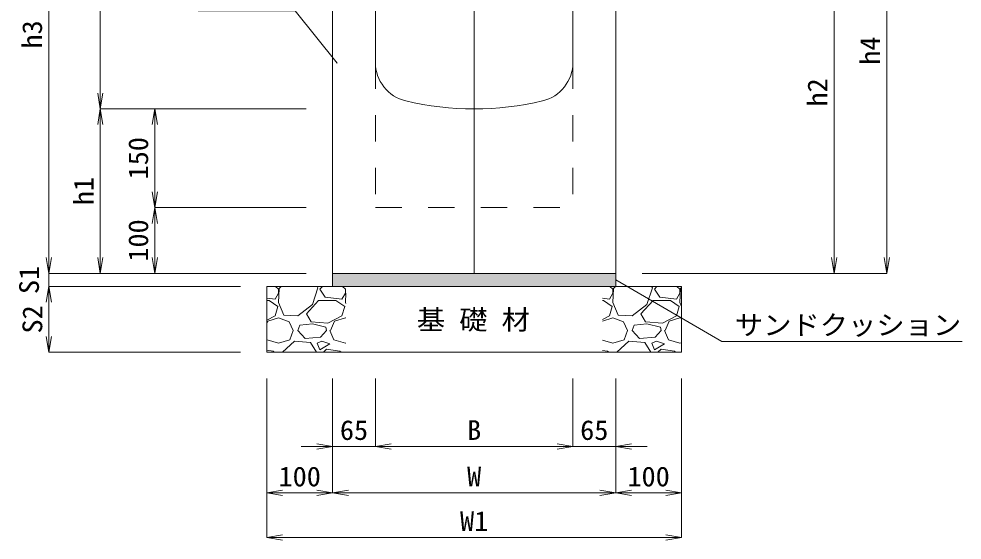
# Model space of a CAD drawing. Units: millimetres at full size. Extents: x 171976 to 209231, y 872007 to 885239.
# Drawn here: x 173635 to 175068, y 881857 to 882649 of the extents above; entities that cross this region are included whole.
import ezdxf
from ezdxf.enums import TextEntityAlignment as Align

# ---------------------------------------------------------------- set-up
doc = ezdxf.new("R2010")
doc.units = ezdxf.units.MM
doc.header["$LTSCALE"] = 40
doc.linetypes.add('USER1', pattern=[2, 1, -1])
for name, color, linetype, lineweight in [('ハッチング', 7, 'Continuous', 5), ('基礎', 7, 'Continuous', 13), ('寸法線', 7, 'Continuous', 13), ('本体', 2, 'Continuous', 13), ('補助線', 8, 'Continuous', 5)]:
    doc.layers.add(name, color=color, linetype=linetype, lineweight=lineweight)
doc.layers.add('文字', color=7, linetype='Continuous')
doc.styles.add('ＭＳ 明朝', font='')
doc.styles.get('ＭＳ 明朝').set_extended_font_data('MS Mincho')

# ---------------------------------------------------------------- blocks, each defined once
blk = doc.blocks.new('open_arrow')
at = {"color": 0, "linetype": 'Continuous', "lineweight": -2}
blk.add_lwpolyline([(7.5, 1.25), (0, 0), (7.5, -1.25)], dxfattribs=at)

msp = doc.modelspace()

# ---------------------------------------------------------------- hatches: boundary and pattern name
at = {"layer": 'ハッチング'}
msp.add_hatch(color=256, dxfattribs=at).paths.add_polyline_path([(174541.32, 882242.29), (174541.32, 882262.29), (174111.32, 882262.29), (174111.32, 882242.29)])

# ---------------------------------------------------------------- linework, layer by layer
for p, q in [((174023.96, 882223.15), (174029.04, 882232.29)), ((174029.04, 882238.39), (174024.59, 882242.29)), ((174030.06, 882239.4), (174029.04, 882218.07)), ((174029.04, 882232.29), (174029.04, 882238.39)), ((174033.21, 882242.29), (174030.06, 882239.41)), ((174080.86, 882215.02), (174088.99, 882240.42)), ((174088.99, 882240.42), (174087.85, 882242.29)), ((174095.93, 882242.29), (174092.03, 882238.39)), ((174092.03, 882238.39), (174100.16, 882226.2)), ((174125.56, 882223.15), (174130.64, 882232.29)), ((174130.64, 882238.39), (174126.19, 882242.29)), ((174130.64, 882232.29), (174130.64, 882238.39)), ((174131.32, 882232.26), (174130.64, 882218.07)), ((174531.96, 882223.15), (174537.04, 882232.29)), ((174537.04, 882238.39), (174532.59, 882242.29)), ((174538.06, 882239.4), (174537.04, 882218.07)), ((174537.04, 882232.29), (174537.04, 882238.39)), ((174541.21, 882242.29), (174538.06, 882239.41)), ((174588.86, 882215.02), (174596.99, 882240.42)), ((174596.99, 882240.42), (174595.85, 882242.29)), ((174603.93, 882242.29), (174600.03, 882238.39)), ((174600.03, 882238.39), (174608.16, 882226.2)), ((174633.56, 882223.15), (174638.64, 882232.29)), ((174638.64, 882238.39), (174634.19, 882242.29)), ((174639.66, 882239.4), (174638.64, 882218.07)), ((174638.64, 882232.29), (174638.64, 882238.39)), ((174641.32, 882240.92), (174639.66, 882239.41)), ((174011.32, 882224.67), (174023.96, 882223.15)), ((174011.32, 882221.12), (174014.82, 882221.12)), ((174014.82, 882221.12), (174028.03, 882211.97)), ((174029.04, 882218.07), (174037.17, 882198.76)), ((174071.71, 882200.8), (174090, 882221.12)), ((174090, 882221.12), (174116.42, 882221.12)), ((174100.16, 882226.2), (174125.56, 882223.15)), ((174116.42, 882221.12), (174129.63, 882211.97)), ((174130.64, 882218.07), (174131.32, 882216.46)), ((174521.32, 882224.43), (174531.96, 882223.15)), ((174521.32, 882221.12), (174522.82, 882221.12)), ((174522.82, 882221.12), (174536.03, 882211.97)), ((174537.04, 882218.07), (174545.17, 882198.76)), ((174579.71, 882200.8), (174598, 882221.12)), ((174598, 882221.12), (174624.42, 882221.12)), ((174608.16, 882226.2), (174633.56, 882223.15)), ((174624.42, 882221.12), (174637.63, 882211.97)), ((174638.64, 882218.07), (174641.32, 882211.71)), ((174028.03, 882211.97), (174023.96, 882197.75)), ((174058.51, 882197.75), (174080.86, 882215.02)), ((174129.63, 882211.97), (174125.56, 882197.75)), ((174536.03, 882211.97), (174531.96, 882197.75)), ((174566.51, 882197.75), (174588.86, 882215.02)), ((174637.63, 882211.97), (174633.56, 882197.75)), ((174023.96, 882197.75), (174011.32, 882191.13)), ((174011.32, 882186.19), (174012.79, 882189.62)), ((174012.79, 882189.62), (174029.04, 882194.7)), ((174029.04, 882194.7), (174045.3, 882188.6)), ((174037.17, 882198.76), (174058.51, 882197.75)), ((174045.3, 882188.6), (174051.39, 882175.4)), ((174078.83, 882188.6), (174071.71, 882200.8)), ((174104.23, 882186.57), (174078.83, 882188.6)), ((174125.56, 882197.75), (174104.23, 882186.57)), ((174108.29, 882175.4), (174114.39, 882189.62)), ((174114.39, 882189.62), (174130.64, 882194.7)), ((174130.64, 882194.7), (174131.32, 882194.45)), ((174531.96, 882197.75), (174521.32, 882192.17)), ((174521.32, 882189.79), (174537.04, 882194.7)), ((174537.04, 882194.7), (174553.3, 882188.6)), ((174545.17, 882198.76), (174566.51, 882197.75)), ((174553.3, 882188.6), (174559.39, 882175.4)), ((174586.83, 882188.6), (174579.71, 882200.8)), ((174612.23, 882186.57), (174586.83, 882188.6)), ((174633.56, 882197.75), (174612.23, 882186.57)), ((174616.29, 882175.4), (174622.39, 882189.62)), ((174622.39, 882189.62), (174638.64, 882194.7)), ((174638.64, 882194.7), (174641.32, 882193.7)), ((174046.31, 882161.17), (174051.39, 882175.4)), ((174058.51, 882175.4), (174061.55, 882183.52)), ((174069.68, 882163.2), (174058.51, 882175.4)), ((174080.86, 882185.56), (174061.55, 882183.52)), ((174101.18, 882180.48), (174080.86, 882185.56)), ((174102.19, 882175.4), (174093.05, 882165.24)), ((174102.19, 882175.4), (174101.18, 882180.48)), ((174107.27, 882175.4), (174113.37, 882161.17)), ((174554.31, 882161.17), (174559.39, 882175.4)), ((174566.51, 882175.4), (174569.55, 882183.52)), ((174577.68, 882163.2), (174566.51, 882175.4)), ((174588.86, 882185.56), (174569.55, 882183.52)), ((174609.18, 882180.48), (174588.86, 882185.56)), ((174610.19, 882175.4), (174601.05, 882165.24)), ((174610.19, 882175.4), (174609.18, 882180.48)), ((174615.27, 882175.4), (174621.37, 882161.17)), ((174011.32, 882162.23), (174011.77, 882161.17)), ((174011.77, 882161.17), (174029.04, 882156.09)), ((174029.04, 882156.09), (174046.31, 882161.17)), ((174053.42, 882159.14), (174034.96, 882142.29)), ((174077.81, 882157.11), (174053.43, 882159.14)), ((174093.05, 882165.24), (174069.68, 882163.21)), ((174095.08, 882159.14), (174087.97, 882156.09)), ((174107.27, 882155.08), (174095.08, 882159.14)), ((174113.37, 882161.17), (174130.64, 882156.09)), ((174521.32, 882160.72), (174537.04, 882156.09)), ((174537.04, 882156.09), (174554.31, 882161.17)), ((174561.42, 882159.14), (174542.96, 882142.29)), ((174585.81, 882157.11), (174561.43, 882159.14)), ((174601.05, 882165.24), (174577.68, 882163.21)), ((174603.08, 882159.14), (174595.97, 882156.09)), ((174615.27, 882155.08), (174603.08, 882159.14)), ((174621.37, 882161.17), (174638.64, 882156.09)), ((174020.91, 882143.9), (174011.32, 882145.34)), ((174086.87, 882142.29), (174077.81, 882157.11)), ((174087.97, 882156.09), (174092.03, 882145.93)), ((174092.03, 882145.93), (174107.27, 882155.08)), ((174102.19, 882146.95), (174097.53, 882142.29)), ((174122.51, 882143.9), (174102.19, 882146.95)), ((174130.64, 882156.09), (174131.32, 882156.29)), ((174528.91, 882143.9), (174521.32, 882145.04)), ((174594.87, 882142.29), (174585.81, 882157.11)), ((174595.97, 882156.09), (174600.03, 882145.93)), ((174600.03, 882145.93), (174615.27, 882155.08)), ((174610.19, 882146.95), (174605.53, 882142.29)), ((174630.51, 882143.9), (174610.19, 882146.95)), ((174638.64, 882156.09), (174641.32, 882156.88)), ((174022.76, 882142.29), (174020.91, 882143.9)), ((174124.36, 882142.29), (174122.51, 882143.9)), ((174530.76, 882142.29), (174528.91, 882143.9)), ((174632.36, 882142.29), (174630.51, 882143.9))]:
    msp.add_line(p, q, dxfattribs=at)
at = {"layer": '基礎'}
for p, q in [((174111.32, 882262.29), (174111.32, 882242.29)), ((174111.32, 882262.29), (174541.32, 882262.29)), ((174541.32, 882262.29), (174541.32, 882242.29)), ((174011.32, 882242.29), (174641.32, 882242.29)), ((174011.32, 882242.29), (174011.32, 882142.29)), ((174641.32, 882242.29), (174641.32, 882142.29)), ((174011.32, 882142.29), (174641.32, 882142.29))]:
    msp.add_line(p, q, dxfattribs=at)
at = {"layer": '寸法線'}
for p, q in [((173680.23, 882988.48), (173680.23, 882262.29)), ((174953.04, 882262.29), (174953.04, 882939.29)), ((173758.45, 882812.29), (173758.45, 882512.29)), ((174873.04, 882262.29), (174873.04, 882812.29)), ((174071.32, 882512.29), (173758.45, 882512.29)), ((173758.45, 882512.29), (173758.45, 882262.29)), ((174071.32, 882512.29), (173758.45, 882512.29)), ((173841.08, 882512.29), (173841.08, 882362.29)), ((174071.32, 882512.29), (173841.08, 882512.29)), ((174071.32, 882362.29), (173841.08, 882362.29)), ((173841.08, 882362.29), (173841.08, 882262.29)), ((174071.32, 882362.29), (173841.08, 882362.29)), ((173680.23, 882310.29), (173680.23, 882194.29)), ((174071.32, 882262.29), (173680.23, 882262.29)), ((174071.32, 882262.29), (173680.23, 882262.29)), ((174071.32, 882262.29), (173758.45, 882262.29)), ((174071.32, 882262.29), (173841.08, 882262.29)), ((174581.32, 882262.29), (174873.04, 882262.29)), ((174581.32, 882262.29), (174953.04, 882262.29)), ((173971.32, 882242.29), (173680.23, 882242.29)), ((173680.23, 882242.29), (173680.23, 882142.29)), ((173971.32, 882242.29), (173680.23, 882242.29)), ((173971.32, 882142.29), (173680.23, 882142.29)), ((174011.32, 882102.29), (174011.32, 881928.57)), ((174011.32, 882102.29), (174011.32, 881860.79)), ((174111.32, 882102.29), (174111.32, 881999.1)), ((174111.32, 882102.29), (174111.32, 881928.57)), ((174111.32, 882102.29), (174111.32, 881928.57)), ((174176.32, 882102.29), (174176.32, 881999.1)), ((174176.32, 882102.29), (174176.32, 881999.1)), ((174476.32, 882102.29), (174476.32, 881999.1)), ((174476.32, 882102.29), (174476.32, 881999.1)), ((174541.32, 882102.29), (174541.32, 881999.1)), ((174541.32, 882102.29), (174541.32, 881928.57)), ((174541.32, 882102.29), (174541.32, 881928.57)), ((174641.32, 882102.29), (174641.32, 881928.57)), ((174641.32, 882102.29), (174641.32, 881860.79)), ((174063.32, 881999.1), (174224.32, 881999.1)), ((174176.32, 881999.1), (174476.32, 881999.1)), ((174428.32, 881999.1), (174589.32, 881999.1)), ((174011.32, 881928.57), (174111.32, 881928.57)), ((174111.32, 881928.57), (174541.32, 881928.57)), ((174541.32, 881928.57), (174641.32, 881928.57)), ((174011.32, 881860.79), (174641.32, 881860.79))]:
    msp.add_line(p, q, dxfattribs=at)
for points in [[(174118.41, 882581.83), (174054.4, 882661.27), (173907.2, 882661.27)], [(174541.32, 882252.29), (174702.3, 882158.6), (175067.55, 882158.6)]]:
    msp.add_lwpolyline(points, dxfattribs=at)
at = {"layer": '本体'}
for p, q in [((174111.32, 882812.29), (174111.32, 882262.29)), ((174176.32, 882812.29), (174176.32, 882582.81)), ((174476.32, 882812.29), (174476.32, 882582.81)), ((174541.32, 882812.29), (174541.32, 882262.29)), ((174111.32, 882262.29), (174541.32, 882262.29))]:
    msp.add_line(p, q, dxfattribs=at)
at = {"layer": '本体', "linetype": 'USER1', "lineweight": 15}
for p, q in [((174176.32, 882582.81), (174176.32, 882362.29)), ((174476.32, 882582.81), (174476.32, 882362.29)), ((174176.32, 882362.29), (174476.32, 882362.29))]:
    msp.add_line(p, q, dxfattribs=at)
at = {"layer": '本体'}
for centre, radius, start, end in [((174236.32, 882582.81), 60, 180, 256.65764), ((174416.32, 882582.81), 60, 283.34236, 0), ((174326.32, 882962.29), 450, 256.65764, 283.34236)]:
    msp.add_arc(centre, radius, start, end, dxfattribs=at)
at = {"layer": '補助線', "lineweight": 13}
msp.add_line((174326.32, 883137.29), (174326.32, 882262.29), dxfattribs=at)

# ---------------------------------------------------------------- block references
at = {"layer": '寸法線'}
for p, xscale, yscale, rotation in [((174118.41, 882581.83), 0.133, 0.133, 128.9), ((173758.45, 882512.29), 3.2, 3.2, 90), ((173758.45, 882512.29), 3.2, 3.2, 270), ((173841.08, 882512.29), 3.2, 3.2, 270), ((173841.08, 882362.29), 3.2, 3.2, 90), ((173841.08, 882362.29), 3.2, 3.2, 270), ((173680.23, 882262.29), 3.2, 3.2, 90), ((173680.23, 882262.29), 3.2, 3.2, 90), ((173758.45, 882262.29), 3.2, 3.2, 90), ((173841.08, 882262.29), 3.2, 3.2, 90), ((174873.04, 882262.29), 3.2, 3.2, 90), ((174953.04, 882262.29), 3.2, 3.2, 90), ((174541.32, 882252.29), 0.16, 0.16, 329.8), ((173680.23, 882242.29), 3.2, 3.2, 270), ((173680.23, 882242.29), 3.2, 3.2, 270), ((173680.23, 882142.29), 3.2, 3.2, 90), ((174111.32, 881999.1), 3.2, 3.2, 180), ((174476.32, 881999.1), 3.2, 3.2, 180), ((174476.32, 881999.1), 3.2, 3.2, 180), ((174111.32, 881928.57), 3.2, 3.2, 180), ((174541.32, 881928.57), 3.2, 3.2, 180), ((174641.32, 881928.57), 3.2, 3.2, 180), ((174641.32, 881860.79), 3.2, 3.2, 180)]:
    msp.add_blockref('open_arrow', p, dxfattribs=dict(at, xscale=xscale, yscale=yscale, rotation=rotation))
at = {"layer": '寸法線', "xscale": 3.2, "yscale": 3.2}
for p in [(174176.32, 881999.1), (174176.32, 881999.1), (174541.32, 881999.1), (174011.32, 881928.57), (174111.32, 881928.57), (174541.32, 881928.57), (174011.32, 881860.79)]:
    msp.add_blockref('open_arrow', p, dxfattribs=at)

# ---------------------------------------------------------------- texts
at = {"layer": '寸法線', "style": 'ＭＳ 明朝', "width": 1.05}
for s, p in [('h3', (173654.89, 882625.38)), ('h4', (174927.7, 882600.79)), ('h2', (174847.7, 882537.29)), ('150', (173816.08, 882437.29)), ('h1', (173733.11, 882387.29)), ('100', (173816.08, 882312.29)), ('S1', (173650.23, 882252.29)), ('S2', (173655.23, 882192.29))]:
    msp.add_text(s, height=30.02, rotation=90, dxfattribs=at).set_placement(p, align=Align.MIDDLE_CENTER)
msp.add_text('サンドクッション', height=30.02, dxfattribs=at).set_placement((174722.3, 882198.72), align=Align.TOP_LEFT)
for s, p in [('65', (174143.82, 882024.1)), ('B', (174326.32, 882024.1)), ('65', (174508.82, 882024.1)), ('100', (174061.32, 881953.57)), ('W', (174326.32, 881953.57)), ('100', (174591.32, 881953.57)), ('W1', (174326.32, 881885.79))]:
    msp.add_text(s, height=30.02, dxfattribs=at).set_placement(p, align=Align.MIDDLE_CENTER)
at = {"layer": '文字', "style": 'ＭＳ 明朝', "width": 1.05}
msp.add_text('基 礎 材', height=30.02, dxfattribs=at).set_placement((174239.21, 882167.82), align=Align.BOTTOM_LEFT)

doc.saveas('drawing.dxf')
